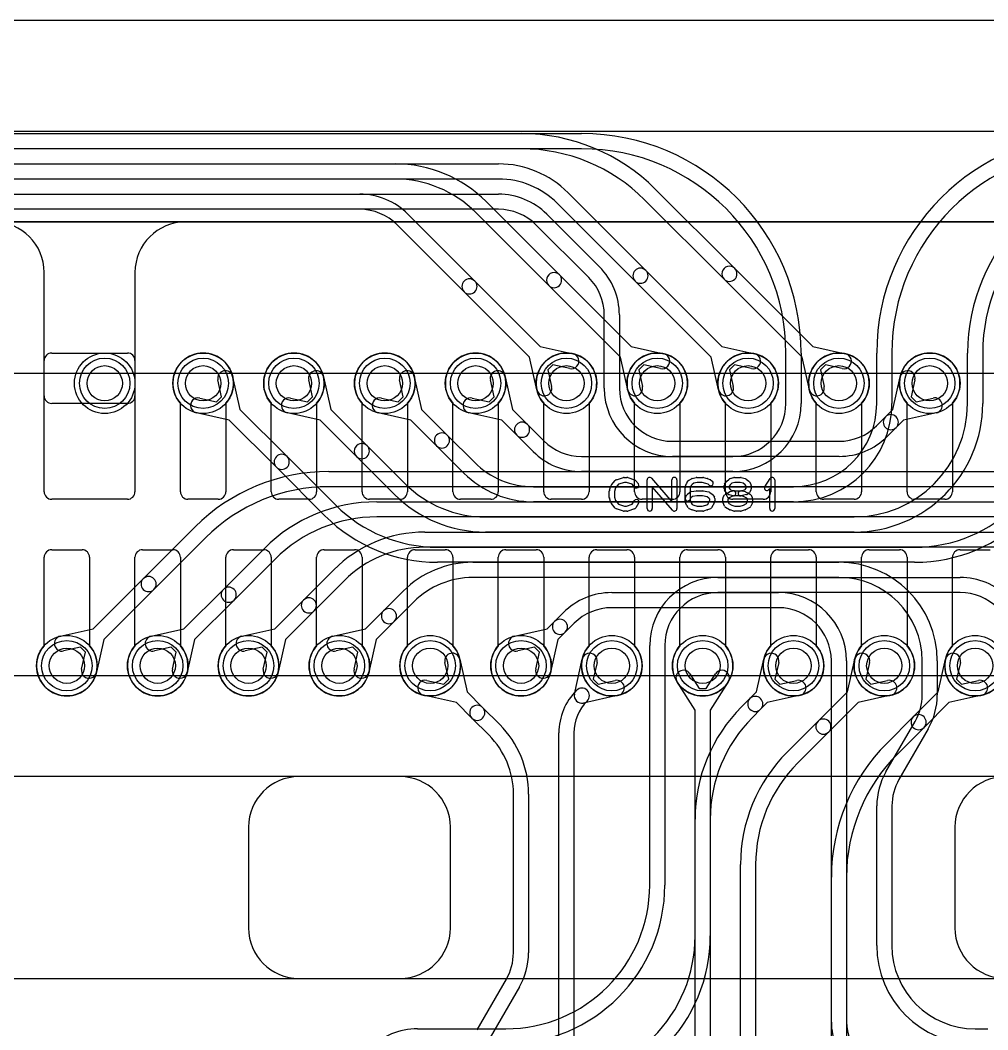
# Model space of a CAD drawing. Extents: x 0 to 29, y 0 to 17.
# Drawn here: x 7.74 to 17.33, y 6.99 to 17 of the extents above; entities that cross this region are included whole.
import ezdxf

# ---------------------------------------------------------------- set-up
doc = ezdxf.new("R2010")
doc.units = 0
for name, color, linetype in [('Hole', 1, 'CONTINUOUS'), ('L1', 3, 'CONTINUOUS'), ('L2', 3, 'CONTINUOUS'), ('L3', 3, 'CONTINUOUS'), ('L4', 3, 'CONTINUOUS'), ('Outline', 7, 'CONTINUOUS'), ('PartsArea-A', 111, 'CONTINUOUS'), ('PartsArea-B', 111, 'CONTINUOUS'), ('PartsSilk-A', 221, 'CONTINUOUS'), ('Resist-A', 2, 'CONTINUOUS'), ('Resist-B', 2, 'CONTINUOUS')]:
    doc.layers.add(name, color=color, linetype=linetype)

msp = doc.modelspace()

# ---------------------------------------------------------------- linework, layer by layer
at = {"layer": 'Hole'}
for centre in [(8.575, 13.4), (9.55, 13.4), (10.45, 13.4), (11.35, 13.4), (12.25, 13.4), (13.15, 13.4), (14.05, 13.4), (14.95, 13.4), (15.85, 13.4), (16.75, 13.4), (8.2, 10.6), (9.1, 10.6), (10, 10.6), (10.9, 10.6), (11.8, 10.6), (12.7, 10.6), (13.6, 10.6), (14.5, 10.6), (15.4, 10.6), (16.3, 10.6), (17.2, 10.6)]:
    msp.add_circle(centre, 0.175, dxfattribs=at)
at = {"layer": 'L1'}
for p, q in [((1.6, 15.9), (27.4, 15.9)), ((26.5, 15), (9.375, 15)), ((7.975, 13.27497), (7.975, 14.5)), ((8.875, 14.5), (8.875, 13.27497)), ((7.975, 12.325), (7.975, 13.625)), ((8.05, 13.7), (8.8, 13.7)), ((8.875, 13.625), (8.875, 12.325)), ((8.80003, 13.2), (8.04997, 13.2)), ((9.325, 12.325), (9.325, 13.20157)), ((9.775, 13.20157), (9.775, 12.325)), ((10.225, 12.325), (10.225, 13.20157)), ((10.675, 13.20157), (10.675, 12.325)), ((11.125, 12.325), (11.125, 13.20157)), ((11.575, 13.20157), (11.575, 12.325)), ((12.025, 12.325), (12.025, 13.20157)), ((12.475, 13.20157), (12.475, 12.325)), ((12.925, 12.325), (12.925, 13.20157)), ((13.375, 13.20157), (13.375, 12.325)), ((13.825, 12.325), (13.825, 13.20157)), ((14.275, 13.20157), (14.275, 12.325)), ((14.725, 12.325), (14.725, 13.20157)), ((15.175, 13.20157), (15.175, 12.325)), ((15.625, 12.325), (15.625, 13.20157)), ((16.075, 13.20157), (16.075, 12.325)), ((16.525, 12.325), (16.525, 13.20157)), ((16.975, 13.20157), (16.975, 12.325)), ((8.8, 12.25), (8.05, 12.25)), ((9.7, 12.25), (9.4, 12.25)), ((10.6, 12.25), (10.3, 12.25)), ((11.5, 12.25), (11.2, 12.25)), ((12.4, 12.25), (12.1, 12.25)), ((13.3, 12.25), (13, 12.25)), ((14.2, 12.25), (13.9, 12.25)), ((15.1, 12.25), (14.8, 12.25)), ((16, 12.25), (15.7, 12.25)), ((16.9, 12.25), (16.6, 12.25)), ((8.05, 11.75), (8.35, 11.75)), ((8.95, 11.75), (9.25, 11.75)), ((9.85, 11.75), (10.15, 11.75)), ((10.75, 11.75), (11.05, 11.75)), ((11.65, 11.75), (11.95, 11.75)), ((12.55, 11.75), (12.85, 11.75)), ((13.45, 11.75), (13.75, 11.75)), ((14.35, 11.75), (14.65, 11.75)), ((15.25, 11.75), (15.55, 11.75)), ((16.15, 11.75), (16.45, 11.75)), ((17.05, 11.75), (17.35, 11.75)), ((7.975, 10.79843), (7.975, 11.675)), ((8.425, 11.675), (8.425, 10.79843)), ((8.875, 10.79843), (8.875, 11.675)), ((9.325, 11.675), (9.325, 10.79843)), ((9.775, 10.79843), (9.775, 11.675)), ((10.225, 11.675), (10.225, 10.79843)), ((10.675, 10.79843), (10.675, 11.675)), ((11.125, 11.675), (11.125, 10.79843)), ((11.575, 10.79843), (11.575, 11.675)), ((12.025, 11.675), (12.025, 10.79843)), ((12.475, 10.79843), (12.475, 11.675)), ((12.925, 11.675), (12.925, 10.79843)), ((13.375, 10.79843), (13.375, 11.675)), ((13.825, 11.675), (13.825, 10.79843)), ((14.275, 10.79843), (14.275, 11.675)), ((14.725, 11.675), (14.725, 10.79843)), ((15.175, 10.79843), (15.175, 11.675)), ((15.625, 11.675), (15.625, 10.79843)), ((16.075, 10.79843), (16.075, 11.675)), ((16.525, 11.675), (16.525, 10.79843)), ((16.975, 10.79843), (16.975, 11.675))]:
    msp.add_line(p, q, dxfattribs=at)
for centre in [(8.575, 13.4), (9.55, 13.4), (10.45, 13.4), (11.35, 13.4), (12.25, 13.4), (13.15, 13.4), (14.05, 13.4), (14.95, 13.4), (15.85, 13.4), (16.75, 13.4), (8.2, 10.6), (9.1, 10.6), (10, 10.6), (10.9, 10.6), (11.8, 10.6), (12.7, 10.6), (13.6, 10.6), (14.5, 10.6), (15.4, 10.6), (16.3, 10.6), (17.2, 10.6)]:
    msp.add_circle(centre, 0.3, dxfattribs=at)
for centre, radius, start, end in [((7.475, 14.5), 0.5, 0, 90), ((9.375, 14.5), 0.5, 90, 180), ((8.05, 13.625), 0.075, 90, 180), ((8.8, 13.625), 0.075, 0, 90), ((9.55, 13.4), 0.3, -41.409429, -138.590571), ((10.45, 13.4), 0.3, -41.409429, -138.590571), ((11.35, 13.4), 0.3, -41.409429, -138.590571), ((12.25, 13.4), 0.3, -41.409429, -138.590571), ((13.15, 13.4), 0.3, -41.409429, -138.590571), ((14.05, 13.4), 0.3, -41.409429, -138.590571), ((14.95, 13.4), 0.3, -41.409429, -138.590571), ((15.85, 13.4), 0.3, -41.409429, -138.590571), ((16.75, 13.4), 0.3, -41.409429, -138.590571), ((8.04997, 13.27497), 0.07497, 180, -90), ((8.80003, 13.27497), 0.07497, -90, 0), ((8.05, 12.325), 0.075, 180, -90), ((8.8, 12.325), 0.075, -90, 0), ((9.4, 12.325), 0.075, 180, -90), ((9.7, 12.325), 0.075, -90, 0), ((10.3, 12.325), 0.075, 180, -90), ((10.6, 12.325), 0.075, -90, 0), ((11.2, 12.325), 0.075, 180, -90), ((11.5, 12.325), 0.075, -90, 0), ((12.1, 12.325), 0.075, 180, -90), ((12.4, 12.325), 0.075, -90, 0), ((13, 12.325), 0.075, 180, -90), ((13.3, 12.325), 0.075, -90, 0), ((13.9, 12.325), 0.075, 180, -90), ((14.2, 12.325), 0.075, -90, 0), ((14.8, 12.325), 0.075, 180, -90), ((15.1, 12.325), 0.075, -90, 0), ((15.7, 12.325), 0.075, 180, -90), ((16, 12.325), 0.075, -90, 0), ((16.6, 12.325), 0.075, 180, -90), ((16.9, 12.325), 0.075, -90, 0), ((8.05, 11.675), 0.075, 90, 180), ((8.35, 11.675), 0.075, 0, 90), ((8.95, 11.675), 0.075, 90, 180), ((9.25, 11.675), 0.075, 0, 90), ((9.85, 11.675), 0.075, 90, 180), ((10.15, 11.675), 0.075, 0, 90), ((10.75, 11.675), 0.075, 90, 180), ((11.05, 11.675), 0.075, 0, 90), ((11.65, 11.675), 0.075, 90, 180), ((11.95, 11.675), 0.075, 0, 90), ((12.55, 11.675), 0.075, 90, 180), ((12.85, 11.675), 0.075, 0, 90), ((13.45, 11.675), 0.075, 90, 180), ((13.75, 11.675), 0.075, 0, 90), ((14.35, 11.675), 0.075, 90, 180), ((14.65, 11.675), 0.075, 0, 90), ((15.25, 11.675), 0.075, 90, 180), ((15.55, 11.675), 0.075, 0, 90), ((16.15, 11.675), 0.075, 90, 180), ((16.45, 11.675), 0.075, 0, 90), ((17.05, 11.675), 0.075, 90, 180), ((8.2, 10.6), 0.3, 138.590571, 41.409429), ((9.1, 10.6), 0.3, 138.590571, 41.409429), ((10, 10.6), 0.3, 138.590571, 41.409429), ((10.9, 10.6), 0.3, 138.590571, 41.409429), ((11.8, 10.6), 0.3, 138.590571, 41.409429), ((12.7, 10.6), 0.3, 138.590571, 41.409429), ((13.6, 10.6), 0.3, 138.590571, 41.409429), ((14.5, 10.6), 0.3, 138.590571, 41.409429), ((15.4, 10.6), 0.3, 138.590571, 41.409429), ((16.3, 10.6), 0.3, 138.590571, 41.409429), ((17.2, 10.6), 0.3, 138.590571, 41.409429)]:
    msp.add_arc(centre, radius, start, end, dxfattribs=at)
at = {"layer": 'L2'}
for p, q in [((2.4, 15.875), (13.3, 15.875)), ((13.3, 15.725), (2.4, 15.725)), ((2.4, 15.575), (11.45294, 15.575)), ((11.45294, 15.425), (2.4, 15.425)), ((2.4, 15.275), (11.10147, 15.275)), ((11.10147, 15.125), (2.4, 15.125)), ((12.35451, 15.20156), (13.08027, 14.47578)), ((11.57878, 15.0773), (12.24241, 14.41365)), ((12.97421, 14.36972), (12.24844, 15.09549)), ((12.13635, 14.30759), (11.47271, 14.97123)), ((13.08027, 14.47578), (13.79064, 13.76542)), ((12.24241, 14.41365), (12.89064, 13.76542)), ((13.68458, 13.65935), (12.97421, 14.36972)), ((12.78458, 13.65936), (12.13635, 14.30759)), ((12.89064, 13.76542), (13.21547, 13.69277)), ((13.79064, 13.76542), (14.11547, 13.69277)), ((12.85723, 13.33453), (12.78458, 13.65936)), ((13.75723, 13.33453), (13.68458, 13.65935)), ((15.325, 13.20008), (15.325, 13.7)), ((15.475, 13.7), (15.475, 13.20008)), ((16.225, 13.20004), (16.225, 13.7)), ((16.375, 13.7), (16.375, 13.20004)), ((17.125, 13.2), (17.125, 13.7)), ((17.275, 13.7), (17.275, 13.2)), ((13.01588, 13.58371), (12.96629, 13.53412)), ((12.96629, 13.53412), (13.00361, 13.36727)), ((13.18273, 13.54639), (13.01588, 13.58371)), ((13.91588, 13.58371), (13.86629, 13.53412)), ((13.86629, 13.53412), (13.90361, 13.36727)), ((14.08273, 13.54639), (13.91588, 13.58371)), ((9.73371, 13.26588), (9.69639, 13.43273)), ((9.84277, 13.46547), (9.91542, 13.14064)), ((10.63371, 13.26588), (10.59639, 13.43273)), ((10.74277, 13.46547), (10.81542, 13.14064)), ((11.53371, 13.26588), (11.49639, 13.43273)), ((11.64277, 13.46547), (11.71542, 13.14064)), ((12.43371, 13.26588), (12.39639, 13.43273)), ((12.54277, 13.46547), (12.61542, 13.14064)), ((9.51727, 13.25361), (9.68412, 13.21629)), ((9.68412, 13.21629), (9.73371, 13.26588)), ((10.41727, 13.25361), (10.58412, 13.21629)), ((10.58412, 13.21629), (10.63371, 13.26588)), ((11.31727, 13.25361), (11.48412, 13.21629)), ((11.48412, 13.21629), (11.53371, 13.26588)), ((12.21727, 13.25361), (12.38412, 13.21629)), ((12.38412, 13.21629), (12.43371, 13.26588)), ((9.91542, 13.14064), (10.38187, 12.67419)), ((10.81542, 13.14064), (11.17578, 12.78027)), ((11.71542, 13.14064), (11.9697, 12.88636)), ((12.61542, 13.14064), (12.76361, 12.99245)), ((9.80936, 13.03458), (9.48453, 13.10723)), ((10.27581, 12.56813), (9.80936, 13.03458)), ((10.70935, 13.03458), (10.38453, 13.10723)), ((11.06972, 12.67421), (10.70935, 13.03458)), ((11.60936, 13.03458), (11.28453, 13.10723)), ((11.86364, 12.7803), (11.60936, 13.03458)), ((12.50936, 13.03458), (12.18453, 13.10723)), ((12.65755, 12.88639), (12.50936, 13.03458)), ((12.76361, 12.99245), (12.92721, 12.82885)), ((11.9697, 12.88636), (12.2394, 12.61668)), ((12.82114, 12.72278), (12.65755, 12.88639)), ((11.17578, 12.78027), (11.55156, 12.4045)), ((12.13333, 12.51061), (11.86364, 12.7803)), ((10.38187, 12.67419), (10.86373, 12.19233)), ((11.44549, 12.29843), (11.06972, 12.67421)), ((13.29845, 12.67508), (14.8, 12.67508)), ((10.75767, 12.08627), (10.27581, 12.56813)), ((14.8, 12.52508), (13.29845, 12.52508)), ((12.82275, 12.37504), (15.4, 12.37504)), ((15.4, 12.22504), (12.82275, 12.22504)), ((12.34705, 12.075), (16, 12.075)), ((16, 11.925), (12.34705, 11.925)), ((11.87136, 11.77496), (16.6, 11.77496)), ((16.6, 11.62496), (11.87136, 11.62496)), ((14.65, 11.47492), (17.05155, 11.47492)), ((17.05155, 11.32492), (14.65, 11.32492)), ((13.975, 8.425), (13.975, 10.79992)), ((14.125, 10.79992), (14.125, 8.425)), ((15.03458, 10.34064), (15.10723, 10.66547)), ((15.25361, 10.63273), (15.21629, 10.46588)), ((15.93458, 10.34064), (16.00723, 10.66547)), ((16.15361, 10.63273), (16.11629, 10.46588)), ((16.83458, 10.34064), (16.90723, 10.66547)), ((17.05361, 10.63273), (17.01629, 10.46588)), ((15.21629, 10.46588), (15.26588, 10.41629)), ((15.26588, 10.41629), (15.43273, 10.45361)), ((16.11629, 10.46588), (16.16588, 10.41629)), ((16.16588, 10.41629), (16.33273, 10.45361)), ((17.01629, 10.46588), (17.06588, 10.41629)), ((17.06588, 10.41629), (17.23273, 10.45361)), ((14.96815, 10.27421), (15.03458, 10.34064)), ((15.64315, 10.04921), (15.93458, 10.34064)), ((16.58708, 10.09314), (16.83458, 10.34064)), ((14.88631, 10.19237), (14.96815, 10.27421)), ((15.14064, 10.23458), (15.07421, 10.16815)), ((15.46547, 10.30723), (15.14064, 10.23458)), ((16.04064, 10.23458), (15.74921, 9.94315)), ((16.36547, 10.30723), (16.04064, 10.23458)), ((16.94064, 10.23458), (16.69314, 9.98708)), ((17.26547, 10.30723), (16.94064, 10.23458)), ((15.07421, 10.16815), (14.99237, 10.08631)), ((15.33631, 9.74237), (15.64315, 10.04921)), ((16.32417, 9.83025), (16.58708, 10.09314)), ((15.74921, 9.94315), (15.44237, 9.63631)), ((16.69314, 9.98708), (16.43024, 9.72418)), ((14.425, 7.92132), (14.425, 9.07868)), ((14.575, 9.07868), (14.575, 7.92132)), ((14.875, 6.3501), (14.875, 8.62868)), ((15.025, 8.62868), (15.025, 6.3501)), ((15.775, 6.35006), (15.775, 8.50442)), ((15.925, 8.50442), (15.925, 6.35006)), ((11.67353, 7), (12.55, 7))]:
    msp.add_line(p, q, dxfattribs=at)
for centre in [(9.55, 13.4), (10.45, 13.4), (11.35, 13.4), (12.25, 13.4), (13.15, 13.4), (14.05, 13.4), (15.4, 10.6), (16.3, 10.6), (17.2, 10.6)]:
    msp.add_circle(centre, 0.3, dxfattribs=at)
for centre, radius, start, end in [((13.3, 13.7), 2.175, 0, 90), ((18.4, 13.7), 2.175, 90, 180), ((13.3, 13.7), 2.025, 0, 90), ((18.4, 13.7), 2.025, 90, 180), ((11.45294, 14.3), 1.275, 44.999682, 90), ((19, 13.7), 1.875, 90, 180), ((11.45294, 14.3), 1.125, 44.99964, 90), ((19, 13.7), 1.725, 90, 180), ((11.10148, 14.6), 0.675, 45, 90.000849), ((11.10148, 14.6), 0.525, 45, 90.001091), ((12.18938, 14.36062), 0.075, 45, -135), ((13.02724, 14.42275), 0.075, 45, -134.99972), ((13.02724, 14.42275), 0.075, -135, 45), ((12.18938, 14.36062), 0.075, -135, 45), ((13.1991, 13.61958), 0.075, -102.607528, 77.393385), ((14.0991, 13.61958), 0.075, -102.607528, 77.393385), ((9.76958, 13.4491), 0.075, 12.607528, -167.393385), ((10.66958, 13.4491), 0.075, 12.607528, -167.393385), ((11.56958, 13.4491), 0.075, 12.607528, -167.393385), ((12.46958, 13.4491), 0.075, 12.607528, -167.393385), ((12.93042, 13.3509), 0.075, -167.392472, 12.606615), ((13.83042, 13.3509), 0.075, -167.392472, 12.606615), ((9.5009, 13.18042), 0.075, 77.392472, -102.606615), ((10.4009, 13.18042), 0.075, 77.392472, -102.606615), ((11.3009, 13.18042), 0.075, 77.392472, -102.606615), ((12.2009, 13.18042), 0.075, 77.392472, -102.606615), ((14.8, 13.20008), 0.525, -90, 0), ((14.8, 13.20008), 0.675, -90, 0), ((15.4, 13.20004), 0.825, -90, 0), ((15.4, 13.20004), 0.975, -90, 0), ((16, 13.2), 1.275, -90, 0), ((16, 13.2), 1.125, -90, 0), ((16.6, 13.19996), 1.425, -90, 0), ((16.6, 13.19996), 1.575, -90, 0), ((12.71058, 12.93942), 0.075, 45, -135), ((12.71058, 12.93942), 0.075, -135, 45), ((11.91667, 12.83333), 0.075, 45, -135), ((11.91667, 12.83333), 0.075, -135, 45), ((13.29844, 13.20008), 0.525, -135, -89.998909), ((11.12275, 12.72724), 0.075, 45, -134.999238), ((11.12275, 12.72724), 0.075, -135, 44.999574), ((13.29844, 13.20008), 0.675, -135, -89.999151), ((10.32884, 12.62116), 0.075, 45, -135), ((10.32884, 12.62116), 0.075, -135, 45), ((12.82276, 13.20004), 0.825, -135, -90.000694), ((12.82276, 13.20004), 0.975, -135, -90.000588), ((12.34705, 13.2), 1.125, -134.99964, -90), ((12.34705, 13.2), 1.275, -134.999682, -90), ((11.87136, 13.19996), 1.425, -135, -90), ((11.87136, 13.19996), 1.575, -135, -90), ((14.65, 10.79992), 0.675, 90, 180), ((17.05155, 10.79992), 0.675, 44.9994, 90), ((14.65, 10.79992), 0.525, 90, 180), ((17.05155, 10.79992), 0.525, 44.999228, 90), ((15.18042, 10.6491), 0.075, -12.607528, 167.393385), ((16.08042, 10.6491), 0.075, -12.607528, 167.393385), ((16.98042, 10.6491), 0.075, -12.607528, 167.393385), ((15.4491, 10.38042), 0.075, -77.392472, 102.606615), ((16.3491, 10.38042), 0.075, -77.392472, 102.606615), ((17.2491, 10.38042), 0.075, -77.392472, 102.606615), ((15.02118, 10.22118), 0.075, 135, -45), ((15.02118, 10.22118), 0.075, -45, 135), ((16, 9.07868), 1.575, 135, 180), ((16.64011, 10.04011), 0.075, -45, 135), ((16, 9.07868), 1.425, 135, 180), ((15.69618, 9.99618), 0.075, 135, -45), ((15.69618, 9.99618), 0.075, -45, 135), ((16.64011, 10.04011), 0.075, 135, -45), ((17.65, 8.50442), 1.875, 135, 180), ((16.45, 8.62868), 1.575, 135, 180), ((17.65, 8.50442), 1.725, 135, 180), ((16.45, 8.62868), 1.425, 135, 180), ((12.55, 8.425), 1.425, -90, 0), ((12.55, 8.425), 1.575, -90, 0), ((13, 7.92132), 1.425, -45, 0), ((13, 7.92132), 1.575, -45, 0), ((11.67352, 6.325), 0.675, 89.999151, 135)]:
    msp.add_arc(centre, radius, start, end, dxfattribs=at)
at = {"layer": 'L3'}
for p, q in [((2.4, 15.875), (12.70441, 15.875)), ((12.70441, 15.725), (2.4, 15.725)), ((2.4, 15.575), (12.47721, 15.575)), ((12.47721, 15.425), (2.4, 15.425)), ((14.03024, 15.32582), (14.81814, 14.53791)), ((2.4, 15.275), (12.47719, 15.275)), ((13.16663, 15.28943), (13.93634, 14.51972)), ((14.71208, 14.43185), (13.92417, 15.21975)), ((12.47719, 15.125), (2.4, 15.125)), ((13.83028, 14.41366), (13.06057, 15.18337)), ((12.95449, 15.07729), (13.4773, 14.5545)), ((13.37123, 14.44843), (12.84843, 14.97123)), ((13.93634, 14.51972), (14.69064, 13.76542)), ((14.81814, 14.53791), (15.59064, 13.76542)), ((15.48458, 13.65935), (14.71208, 14.43185)), ((14.58458, 13.65936), (13.83028, 14.41366)), ((13.525, 13.3501), (13.525, 14.07719)), ((13.675, 14.07719), (13.675, 13.3501)), ((14.69064, 13.76542), (15.01547, 13.69277)), ((15.59064, 13.76542), (15.91547, 13.69277)), ((14.65723, 13.33453), (14.58458, 13.65936)), ((15.55723, 13.33453), (15.48458, 13.65935)), ((14.81588, 13.58371), (14.76629, 13.53412)), ((14.76629, 13.53412), (14.80361, 13.36727)), ((14.98273, 13.54639), (14.81588, 13.58371)), ((15.71588, 13.58371), (15.66629, 13.53412)), ((15.66629, 13.53412), (15.70361, 13.36727)), ((15.88273, 13.54639), (15.71588, 13.58371)), ((16.38458, 13.14064), (16.45723, 13.46547)), ((16.60361, 13.43273), (16.56629, 13.26588)), ((16.56629, 13.26588), (16.61588, 13.21629)), ((16.61588, 13.21629), (16.78273, 13.25361)), ((16.3114, 13.06746), (16.38458, 13.14064)), ((16.22281, 12.97887), (16.3114, 13.06746)), ((16.49064, 13.03458), (16.41746, 12.9614)), ((16.81547, 13.10723), (16.49064, 13.03458)), ((16.41746, 12.9614), (16.32887, 12.87281)), ((14.2, 12.8251), (15.85157, 12.8251)), ((15.85157, 12.6751), (14.2, 12.6751)), ((10.79564, 12.52506), (19.5, 12.52506)), ((19.5, 12.37506), (10.79564, 12.37506)), ((11.27134, 12.22502), (18.85, 12.22502)), ((18.85, 12.07502), (11.27134, 12.07502)), ((8.95688, 11.46294), (9.46981, 11.97589)), ((11.74704, 11.92498), (18.25, 11.92498)), ((9.57588, 11.86982), (9.06294, 11.35688)), ((9.7508, 11.35686), (10.15765, 11.76371)), ((18.25, 11.77498), (11.74704, 11.77498)), ((10.26371, 11.65765), (9.85686, 11.2508)), ((12.22273, 11.62494), (15.85, 11.62494)), ((10.54471, 11.25077), (10.84548, 11.55154)), ((8.45936, 10.96542), (8.95688, 11.46294)), ((10.95154, 11.44548), (10.65077, 11.14471)), ((15.85, 11.47494), (12.22273, 11.47494)), ((9.06294, 11.35688), (8.56542, 10.85936)), ((9.35936, 10.96542), (9.7508, 11.35686)), ((11.33863, 11.14469), (11.53331, 11.33937)), ((13.59843, 11.3249), (15.25, 11.3249)), ((9.85686, 11.2508), (9.46542, 10.85936)), ((10.25936, 10.96542), (10.54471, 11.25077)), ((11.63938, 11.2333), (11.44469, 11.03863)), ((10.65077, 11.14471), (10.36542, 10.85936)), ((11.15936, 10.96542), (11.33863, 11.14469)), ((13.03254, 11.0386), (13.12112, 11.1272)), ((15.25, 11.1749), (13.59843, 11.1749)), ((11.44469, 11.03863), (11.26542, 10.85936)), ((12.95936, 10.96542), (13.03254, 11.0386)), ((13.22719, 11.02113), (13.1386, 10.93254)), ((8.13453, 10.89277), (8.45936, 10.96542)), ((9.03453, 10.89277), (9.35936, 10.96542)), ((9.93453, 10.89277), (10.25936, 10.96542)), ((10.83453, 10.89277), (11.15936, 10.96542)), ((12.63453, 10.89277), (12.95936, 10.96542)), ((13.1386, 10.93254), (13.06542, 10.85936)), ((8.56542, 10.85936), (8.49277, 10.53453)), ((9.46542, 10.85936), (9.39277, 10.53453)), ((10.36542, 10.85936), (10.29277, 10.53453)), ((11.26542, 10.85936), (11.19277, 10.53453)), ((13.06542, 10.85936), (12.99277, 10.53453)), ((8.33412, 10.78371), (8.16727, 10.74639)), ((8.38371, 10.73412), (8.33412, 10.78371)), ((8.34639, 10.56727), (8.38371, 10.73412)), ((9.23412, 10.78371), (9.06727, 10.74639)), ((9.28371, 10.73412), (9.23412, 10.78371)), ((9.24639, 10.56727), (9.28371, 10.73412)), ((10.13412, 10.78371), (9.96727, 10.74639)), ((10.18371, 10.73412), (10.13412, 10.78371)), ((10.14639, 10.56727), (10.18371, 10.73412)), ((11.03412, 10.78371), (10.86727, 10.74639)), ((11.08371, 10.73412), (11.03412, 10.78371)), ((11.04639, 10.56727), (11.08371, 10.73412)), ((12.83412, 10.78371), (12.66727, 10.74639)), ((12.88371, 10.73412), (12.83412, 10.78371)), ((12.84639, 10.56727), (12.88371, 10.73412)), ((11.98371, 10.46588), (11.94639, 10.63273)), ((12.09277, 10.66547), (12.16542, 10.34064)), ((13.22983, 10.31939), (13.30723, 10.66547)), ((13.45361, 10.63273), (13.41629, 10.46588)), ((15.775, 7.0664), (15.775, 10.6499)), ((15.925, 10.6499), (15.925, 7.0664)), ((16.675, 10.31077), (16.675, 10.64994)), ((16.825, 10.64994), (16.825, 10.31077)), ((14.37335, 10.51964), (14.46495, 10.37526)), ((14.53505, 10.37526), (14.62665, 10.51964)), ((11.76727, 10.45361), (11.93412, 10.41629)), ((11.93412, 10.41629), (11.98371, 10.46588)), ((13.41629, 10.46588), (13.46588, 10.41629)), ((13.46588, 10.41629), (13.63273, 10.45361)), ((14.425, 10.15822), (14.24669, 10.43928)), ((14.75331, 10.43928), (14.575, 10.15822)), ((12.16542, 10.34064), (12.31972, 10.18634)), ((14.46495, 10.37526), (14.53505, 10.37526)), ((12.05936, 10.23458), (11.73453, 10.30723)), ((12.21366, 10.08028), (12.05936, 10.23458)), ((13.66547, 10.30723), (13.31939, 10.22983)), ((12.31972, 10.18634), (12.48943, 10.01663)), ((14.425, 6.84178), (14.425, 10.15822)), ((14.575, 10.15822), (14.575, 6.84178)), ((12.38336, 9.91056), (12.21366, 10.08028)), ((16.31543, 9.5473), (16.60466, 10.04827)), ((13.075, 6.4), (13.075, 9.9336)), ((13.225, 9.9336), (13.225, 6.4)), ((16.73457, 9.97327), (16.44534, 9.4723)), ((12.625, 7.75359), (12.625, 9.32721)), ((12.775, 9.32721), (12.775, 7.75359)), ((16.225, 7.825), (16.225, 9.2098)), ((16.375, 9.2098), (16.375, 7.825)), ((12.26543, 6.99013), (12.55466, 7.49109)), ((12.68457, 7.41609), (12.39534, 6.91513)), ((17.2, 7), (17.32647, 7))]:
    msp.add_line(p, q, dxfattribs=at)
for centre in [(14.95, 13.4), (15.85, 13.4), (16.75, 13.4), (8.2, 10.6), (9.1, 10.6), (10, 10.6), (10.9, 10.6), (11.8, 10.6), (12.7, 10.6), (13.6, 10.6), (14.5, 10.6)]:
    msp.add_circle(centre, 0.3, dxfattribs=at)
for centre, radius, start, end in [((12.70441, 14), 1.875, 44.999784, 90), ((12.70441, 14), 1.725, 44.999775, 90), ((12.47721, 14.6), 0.975, 45.000416, 90), ((12.47721, 14.6), 0.825, 45.000491, 90), ((12.47719, 14.6), 0.675, 44.9994, 90), ((12.47719, 14.6), 0.525, 44.999228, 90), ((13, 14.0772), 0.675, -0.000849, 45), ((13.88331, 14.46669), 0.075, 45, -135), ((13.88331, 14.46669), 0.075, -135, 45), ((14.76511, 14.48488), 0.075, 45, -134.999736), ((14.76511, 14.48488), 0.075, -135, 44.999636), ((13, 14.0772), 0.525, -0.001091, 45), ((14.9991, 13.61958), 0.075, -102.607528, 77.393385), ((15.8991, 13.61958), 0.075, -102.607528, 77.393385), ((16.53042, 13.4491), 0.075, -12.607528, 167.393385), ((14.2, 13.3501), 0.675, 180, -90), ((14.2, 13.3501), 0.525, 180, -90), ((14.73042, 13.3509), 0.075, -167.392472, 12.606615), ((15.63042, 13.3509), 0.075, -167.392472, 12.606615), ((16.7991, 13.18042), 0.075, -77.392472, 102.606615), ((16.36443, 13.01443), 0.075, 135, -45), ((16.36443, 13.01443), 0.075, -45, 135), ((15.85157, 13.3501), 0.525, -90, -44.999228), ((15.85157, 13.3501), 0.675, -90, -44.9994), ((10.79564, 10.65006), 1.875, 90, 135), ((10.79564, 10.65006), 1.725, 90, 135), ((11.27134, 10.65002), 1.575, 90, 135), ((11.27134, 10.65002), 1.425, 90, 135), ((11.74704, 10.64998), 1.275, 90, 135), ((11.74704, 10.64998), 1.125, 90, 135), ((12.22274, 10.64994), 0.975, 90.000588, 135), ((15.85, 10.64994), 0.975, 0, 90), ((9.00991, 11.40991), 0.075, 135, -45), ((9.00991, 11.40991), 0.075, -45, 135), ((12.22274, 10.64994), 0.825, 90.000694, 135), ((15.85, 10.64994), 0.825, 0, 90), ((9.80383, 11.30383), 0.075, 135, -45), ((9.80383, 11.30383), 0.075, -45, 135), ((13.59842, 10.6499), 0.675, 89.999151, 135), ((15.25, 10.6499), 0.675, 0, 90), ((10.59774, 11.19774), 0.075, 135, -45), ((10.59774, 11.19774), 0.075, -45, 135), ((11.39166, 11.09166), 0.075, 135, -45), ((11.39166, 11.09166), 0.075, -45, 135), ((13.59842, 10.6499), 0.525, 89.998909, 135), ((15.25, 10.6499), 0.525, 0, 90), ((13.08557, 10.98557), 0.075, 135, -45), ((13.08557, 10.98557), 0.075, -45, 135), ((8.1509, 10.81958), 0.075, 102.607528, -77.393385), ((9.0509, 10.81958), 0.075, 102.607528, -77.393385), ((9.9509, 10.81958), 0.075, 102.607528, -77.393385), ((10.8509, 10.81958), 0.075, 102.607528, -77.393385), ((12.6509, 10.81958), 0.075, 102.607528, -77.393385), ((12.01958, 10.6491), 0.075, 12.607528, -167.393385), ((13.38042, 10.6491), 0.075, -12.607528, 167.393385), ((8.41958, 10.5509), 0.075, 167.392472, -12.606615), ((9.31958, 10.5509), 0.075, 167.392472, -12.606615), ((10.21958, 10.5509), 0.075, 167.392472, -12.606615), ((11.11958, 10.5509), 0.075, 167.392472, -12.606615), ((12.91958, 10.5509), 0.075, 167.392472, -12.606615), ((14.31002, 10.47946), 0.075, 32.393266, -147.607741), ((14.68998, 10.47946), 0.075, -32.393266, 147.607741), ((11.7509, 10.38042), 0.075, 77.392472, -102.606615), ((13.6491, 10.38042), 0.075, -77.392472, 102.606615), ((13.67243, 9.93361), 0.59743, 135, -179.999041), ((13.30302, 10.30302), 0.075, 167.392472, -77.392472), ((13.30301, 10.30303), 0.075, -45, 135), ((16.15, 10.31077), 0.525, -30.000182, 0), ((16.15, 10.31077), 0.675, -29.999879, 0), ((13.67243, 9.93361), 0.44743, 135, -179.998719), ((12.26669, 10.13331), 0.075, 45, -135), ((12.26669, 10.13331), 0.075, -135, 45), ((11.8, 9.3272), 0.975, 0.000588, 45), ((11.8, 9.3272), 0.825, 0.000694, 45), ((16.9, 9.2098), 0.675, 150.000121, 180), ((16.9, 9.2098), 0.525, 150.000227, 180), ((17.2, 7.825), 0.975, 180, -90), ((17.2, 7.825), 0.825, 180, -90), ((12.1, 7.75359), 0.525, -30.000182, 0), ((12.1, 7.75359), 0.675, -29.999879, 0), ((16.37243, 7.0664), 0.59743, 180, -134.999322), ((16.37243, 7.0664), 0.44743, 180, -134.999095)]:
    msp.add_arc(centre, radius, start, end, dxfattribs=at)
at = {"layer": 'L4'}
for p, q in [((1.6, 15.9), (27.4, 15.9)), ((19.625, 15), (2.5, 15)), ((7.975, 12.325), (7.975, 13.625)), ((8.05, 13.7), (8.8, 13.7)), ((8.875, 13.625), (8.875, 12.325)), ((9.325, 12.325), (9.325, 13.20157)), ((9.775, 13.20157), (9.775, 12.325)), ((10.225, 12.325), (10.225, 13.20157)), ((10.675, 13.20157), (10.675, 12.325)), ((11.125, 12.325), (11.125, 13.20157)), ((11.575, 13.20157), (11.575, 12.325)), ((12.025, 12.325), (12.025, 13.20157)), ((12.475, 13.20157), (12.475, 12.325)), ((12.925, 12.325), (12.925, 13.20157)), ((13.375, 13.20157), (13.375, 12.325)), ((13.825, 12.325), (13.825, 13.20157)), ((14.275, 13.20157), (14.275, 12.325)), ((14.725, 12.325), (14.725, 13.20157)), ((15.175, 13.20157), (15.175, 12.325)), ((15.625, 12.325), (15.625, 13.20157)), ((16.075, 13.20157), (16.075, 12.325)), ((16.525, 12.325), (16.525, 13.20157)), ((16.975, 13.20157), (16.975, 12.325)), ((8.8, 12.25), (8.05, 12.25)), ((9.7, 12.25), (9.4, 12.25)), ((10.6, 12.25), (10.3, 12.25)), ((11.5, 12.25), (11.2, 12.25)), ((12.4, 12.25), (12.1, 12.25)), ((13.3, 12.25), (13, 12.25)), ((14.2, 12.25), (13.9, 12.25)), ((15.1, 12.25), (14.8, 12.25)), ((16, 12.25), (15.7, 12.25)), ((16.9, 12.25), (16.6, 12.25)), ((8.05, 11.75), (8.35, 11.75)), ((8.95, 11.75), (9.25, 11.75)), ((9.85, 11.75), (10.15, 11.75)), ((10.75, 11.75), (11.05, 11.75)), ((11.65, 11.75), (11.95, 11.75)), ((12.55, 11.75), (12.85, 11.75)), ((13.45, 11.75), (13.75, 11.75)), ((14.35, 11.75), (14.65, 11.75)), ((15.25, 11.75), (15.55, 11.75)), ((16.15, 11.75), (16.45, 11.75)), ((17.05, 11.75), (17.35, 11.75)), ((7.975, 10.79843), (7.975, 11.675)), ((8.425, 11.675), (8.425, 10.79843)), ((8.875, 10.79843), (8.875, 11.675)), ((9.325, 11.675), (9.325, 10.79843)), ((9.775, 10.79843), (9.775, 11.675)), ((10.225, 11.675), (10.225, 10.79843)), ((10.675, 10.79843), (10.675, 11.675)), ((11.125, 11.675), (11.125, 10.79843)), ((11.575, 10.79843), (11.575, 11.675)), ((12.025, 11.675), (12.025, 10.79843)), ((12.475, 10.79843), (12.475, 11.675)), ((12.925, 11.675), (12.925, 10.79843)), ((13.375, 10.79843), (13.375, 11.675)), ((13.825, 11.675), (13.825, 10.79843)), ((14.275, 10.79843), (14.275, 11.675)), ((14.725, 11.675), (14.725, 10.79843)), ((15.175, 10.79843), (15.175, 11.675)), ((15.625, 11.675), (15.625, 10.79843)), ((16.075, 10.79843), (16.075, 11.675)), ((16.525, 11.675), (16.525, 10.79843)), ((16.975, 10.79843), (16.975, 11.675))]:
    msp.add_line(p, q, dxfattribs=at)
for centre in [(8.575, 13.4), (9.55, 13.4), (10.45, 13.4), (11.35, 13.4), (12.25, 13.4), (13.15, 13.4), (14.05, 13.4), (14.95, 13.4), (15.85, 13.4), (16.75, 13.4), (8.2, 10.6), (9.1, 10.6), (10, 10.6), (10.9, 10.6), (11.8, 10.6), (12.7, 10.6), (13.6, 10.6), (14.5, 10.6), (15.4, 10.6), (16.3, 10.6), (17.2, 10.6)]:
    msp.add_circle(centre, 0.3, dxfattribs=at)
for centre, radius, start, end in [((8.05, 13.625), 0.075, 90, 180), ((8.8, 13.625), 0.075, 0, 90), ((9.55, 13.4), 0.3, -41.409429, -138.590571), ((10.45, 13.4), 0.3, -41.409429, -138.590571), ((11.35, 13.4), 0.3, -41.409429, -138.590571), ((12.25, 13.4), 0.3, -41.409429, -138.590571), ((13.15, 13.4), 0.3, -41.409429, -138.590571), ((14.05, 13.4), 0.3, -41.409429, -138.590571), ((14.95, 13.4), 0.3, -41.409429, -138.590571), ((15.85, 13.4), 0.3, -41.409429, -138.590571), ((16.75, 13.4), 0.3, -41.409429, -138.590571), ((8.05, 12.325), 0.075, 180, -90), ((8.8, 12.325), 0.075, -90, 0), ((9.4, 12.325), 0.075, 180, -90), ((9.7, 12.325), 0.075, -90, 0), ((10.3, 12.325), 0.075, 180, -90), ((10.6, 12.325), 0.075, -90, 0), ((11.2, 12.325), 0.075, 180, -90), ((11.5, 12.325), 0.075, -90, 0), ((12.1, 12.325), 0.075, 180, -90), ((12.4, 12.325), 0.075, -90, 0), ((13, 12.325), 0.075, 180, -90), ((13.3, 12.325), 0.075, -90, 0), ((13.9, 12.325), 0.075, 180, -90), ((14.2, 12.325), 0.075, -90, 0), ((14.8, 12.325), 0.075, 180, -90), ((15.1, 12.325), 0.075, -90, 0), ((15.7, 12.325), 0.075, 180, -90), ((16, 12.325), 0.075, -90, 0), ((16.6, 12.325), 0.075, 180, -90), ((16.9, 12.325), 0.075, -90, 0), ((8.05, 11.675), 0.075, 90, 180), ((8.35, 11.675), 0.075, 0, 90), ((8.95, 11.675), 0.075, 90, 180), ((9.25, 11.675), 0.075, 0, 90), ((9.85, 11.675), 0.075, 90, 180), ((10.15, 11.675), 0.075, 0, 90), ((10.75, 11.675), 0.075, 90, 180), ((11.05, 11.675), 0.075, 0, 90), ((11.65, 11.675), 0.075, 90, 180), ((11.95, 11.675), 0.075, 0, 90), ((12.55, 11.675), 0.075, 90, 180), ((12.85, 11.675), 0.075, 0, 90), ((13.45, 11.675), 0.075, 90, 180), ((13.75, 11.675), 0.075, 0, 90), ((14.35, 11.675), 0.075, 90, 180), ((14.65, 11.675), 0.075, 0, 90), ((15.25, 11.675), 0.075, 90, 180), ((15.55, 11.675), 0.075, 0, 90), ((16.15, 11.675), 0.075, 90, 180), ((16.45, 11.675), 0.075, 0, 90), ((17.05, 11.675), 0.075, 90, 180), ((8.2, 10.6), 0.3, 138.590571, 41.409429), ((9.1, 10.6), 0.3, 138.590571, 41.409429), ((10, 10.6), 0.3, 138.590571, 41.409429), ((10.9, 10.6), 0.3, 138.590571, 41.409429), ((11.8, 10.6), 0.3, 138.590571, 41.409429), ((12.7, 10.6), 0.3, 138.590571, 41.409429), ((13.6, 10.6), 0.3, 138.590571, 41.409429), ((14.5, 10.6), 0.3, 138.590571, 41.409429), ((15.4, 10.6), 0.3, 138.590571, 41.409429), ((16.3, 10.6), 0.3, 138.590571, 41.409429), ((17.2, 10.6), 0.3, 138.590571, 41.409429)]:
    msp.add_arc(centre, radius, start, end, dxfattribs=at)
at = {"layer": 'Outline'}
for p, q in [((1, 17), (28, 17)), ((11.5, 9.5), (10.5, 9.5)), ((10, 9), (10, 8)), ((12, 8), (12, 9)), ((17, 9), (17, 8)), ((10.5, 7.5), (11.5, 7.5))]:
    msp.add_line(p, q, dxfattribs=at)
for centre, start, end in [((10.5, 9), 90, 180), ((11.5, 9), 0, 90), ((17.5, 9), 90, 180), ((10.5, 8), 180, -90), ((11.5, 8), -90, 0), ((17.5, 8), 180, -90)]:
    msp.add_arc(centre, 0.5, start, end, dxfattribs=at)
at = {"layer": 'PartsArea-A'}
for p, q in [((4.5, 15), (24.5, 15)), ((23.5, 9.5), (5.5, 9.5)), ((5.5, 7.5), (23.5, 7.5))]:
    msp.add_line(p, q, dxfattribs=at)
at = {"layer": 'PartsArea-B'}
for p, q in [((4.5, 15), (24.5, 15)), ((23.5, 9.5), (5.5, 9.5)), ((5.5, 7.5), (23.5, 7.5))]:
    msp.add_line(p, q, dxfattribs=at)
at = {"layer": 'PartsSilk-A'}
for p, q in [((13.59508, 12.39239), (13.63397, 12.43683)), ((13.64516, 12.44418), (13.7146, 12.4664)), ((13.72612, 12.41759), (13.66702, 12.39868)), ((13.72222, 12.46759), (13.75, 12.46759)), ((13.74594, 12.41759), (13.72612, 12.41759)), ((13.80202, 12.3989), (13.74594, 12.41759)), ((13.7579, 12.46631), (13.82457, 12.44409)), ((13.83588, 12.43637), (13.86365, 12.40304)), ((13.95, 12.15741), (13.95, 12.44259)), ((13.99398, 12.45886), (14.19444, 12.22499)), ((14.19444, 12.22499), (14.19444, 12.44259)), ((14.24444, 12.44259), (14.24444, 12.15741)), ((14.34389, 12.41315), (14.35778, 12.43167)), ((14.36504, 12.43818), (14.39004, 12.45299)), ((14.39591, 12.45552), (14.4348, 12.46663)), ((14.44517, 12.41759), (14.41275, 12.40833)), ((14.44167, 12.46759), (14.5, 12.46759)), ((14.4965, 12.41759), (14.44517, 12.41759)), ((14.53079, 12.40779), (14.4965, 12.41759)), ((14.50687, 12.46663), (14.54576, 12.45552)), ((14.54817, 12.45469), (14.57595, 12.44358)), ((14.58229, 12.43989), (14.59618, 12.42878)), ((14.71769, 12.40029), (14.73158, 12.42251)), ((14.73617, 12.42795), (14.76117, 12.45017)), ((14.77091, 12.45552), (14.8098, 12.46663)), ((14.82017, 12.41759), (14.79013, 12.40901)), ((14.81667, 12.46759), (14.875, 12.46759)), ((14.8715, 12.41759), (14.82017, 12.41759)), ((14.9022, 12.40882), (14.8715, 12.41759)), ((14.88187, 12.46663), (14.92076, 12.45552)), ((14.92951, 12.451), (14.95729, 12.42878)), ((14.96287, 12.42251), (14.97676, 12.40029)), ((15.11513, 12.3747), (15.16791, 12.45618)), ((15.21389, 12.44259), (15.21389, 12.15741)), ((13.575, 12.26852), (13.575, 12.33148)), ((13.57614, 12.33894), (13.59003, 12.38339)), ((13.63618, 12.36344), (13.625, 12.32766)), ((13.625, 12.32766), (13.625, 12.27234)), ((13.66702, 12.39868), (13.63618, 12.36344)), ((13.82523, 12.37104), (13.80202, 12.3989)), ((14.20046, 12.14114), (14, 12.37501)), ((14, 12.37501), (14, 12.15741)), ((14.325, 12.23519), (14.325, 12.36481)), ((14.32692, 12.37442), (14.34081, 12.40776)), ((14.34728, 12.29832), (14.37228, 12.32054)), ((14.38577, 12.38565), (14.375, 12.35981)), ((14.375, 12.35981), (14.375, 12.24019)), ((14.38541, 12.32661), (14.43819, 12.33402)), ((14.3948, 12.39769), (14.38577, 12.38565)), ((14.41275, 12.40833), (14.3948, 12.39769)), ((14.44167, 12.33426), (14.5, 12.33426)), ((14.5049, 12.33377), (14.56046, 12.32266)), ((14.55395, 12.39853), (14.53079, 12.40779)), ((14.56494, 12.38974), (14.55395, 12.39853)), ((14.57044, 12.31824), (14.59544, 12.29972)), ((14.71389, 12.3537), (14.71389, 12.38704)), ((14.73158, 12.31823), (14.71769, 12.34045)), ((14.72649, 12.30134), (14.76538, 12.32356)), ((14.74621, 12.30269), (14.7351, 12.3138)), ((14.77207, 12.39296), (14.76389, 12.37987)), ((14.76389, 12.37987), (14.76389, 12.36087)), ((14.76389, 12.36087), (14.77247, 12.34715)), ((14.77134, 12.32601), (14.79912, 12.33342)), ((14.79013, 12.40901), (14.77207, 12.39296)), ((14.77247, 12.34715), (14.77682, 12.3428)), ((14.77682, 12.3428), (14.80884, 12.33426)), ((14.80884, 12.33426), (14.88611, 12.33426)), ((14.8701, 12.33377), (14.91824, 12.3434)), ((14.89255, 12.33342), (14.92033, 12.32601)), ((14.92273, 12.3924), (14.9022, 12.40882)), ((14.91824, 12.3434), (14.92198, 12.34715)), ((14.92198, 12.34715), (14.93056, 12.36087)), ((14.93056, 12.37987), (14.92273, 12.3924)), ((14.92565, 12.32391), (14.96732, 12.30169)), ((14.93056, 12.36087), (14.93056, 12.37987)), ((14.95935, 12.3138), (14.94824, 12.30269)), ((14.97676, 12.34045), (14.96287, 12.31823)), ((14.98056, 12.38704), (14.98056, 12.3537)), ((15.16389, 12.35801), (15.15709, 12.34752)), ((15.16389, 12.15741), (15.16389, 12.35801)), ((13.59003, 12.21661), (13.57614, 12.26106)), ((13.625, 12.27234), (13.63618, 12.23656)), ((13.63618, 12.23656), (13.66702, 12.20132)), ((13.80023, 12.2005), (13.82324, 12.23732)), ((14.34081, 12.19224), (14.32692, 12.22558)), ((14.3288, 12.27066), (14.34269, 12.29288)), ((14.38318, 12.26333), (14.3712, 12.24416)), ((14.375, 12.24019), (14.38618, 12.21336)), ((14.39985, 12.27814), (14.38318, 12.26333)), ((14.38618, 12.21336), (14.39492, 12.19937)), ((14.44342, 12.28426), (14.39985, 12.27814)), ((14.49752, 12.28426), (14.44342, 12.28426)), ((14.54517, 12.27473), (14.49752, 12.28426)), ((14.56187, 12.26236), (14.54517, 12.27473)), ((14.5498, 12.19981), (14.55827, 12.21336)), ((14.55827, 12.21336), (14.56944, 12.24019)), ((14.56944, 12.25024), (14.56187, 12.26236)), ((14.56944, 12.24019), (14.56944, 12.25024)), ((14.60176, 12.29287), (14.61564, 12.27065)), ((14.61752, 12.22558), (14.60364, 12.19224)), ((14.61944, 12.25741), (14.61944, 12.23519)), ((14.7, 12.22407), (14.7, 12.25741)), ((14.71581, 12.18112), (14.70192, 12.21445)), ((14.7038, 12.27066), (14.71769, 12.29288)), ((14.75675, 12.26104), (14.75, 12.25024)), ((14.75, 12.25024), (14.75, 12.22907)), ((14.75, 12.22907), (14.75869, 12.20822)), ((14.78736, 12.27853), (14.75675, 12.26104)), ((14.79912, 12.2851), (14.75745, 12.29621)), ((14.812, 12.2851), (14.78736, 12.27853)), ((14.88283, 12.28426), (14.80556, 12.28426)), ((14.93546, 12.29586), (14.8799, 12.28475)), ((14.90467, 12.27844), (14.88283, 12.28426)), ((14.9379, 12.26072), (14.90467, 12.27844)), ((14.93592, 12.2086), (14.94444, 12.22907)), ((14.94444, 12.25024), (14.9379, 12.26072)), ((14.94444, 12.22907), (14.94444, 12.25024)), ((14.97676, 12.29287), (14.99064, 12.27065)), ((14.99252, 12.21446), (14.97864, 12.18113)), ((14.99444, 12.25741), (14.99444, 12.22407)), ((13.63397, 12.16317), (13.59508, 12.20761)), ((13.7146, 12.1336), (13.64516, 12.15582)), ((13.66702, 12.20132), (13.72612, 12.18241)), ((13.75, 12.13241), (13.72222, 12.13241)), ((13.72612, 12.18241), (13.74594, 12.18241)), ((13.74594, 12.18241), (13.80023, 12.2005)), ((13.82457, 12.15591), (13.7579, 12.13369)), ((13.86564, 12.21082), (13.83787, 12.16638)), ((14.35658, 12.16638), (14.34269, 12.1886)), ((14.39263, 12.14567), (14.36763, 12.15678)), ((14.39492, 12.19937), (14.41133, 12.19208)), ((14.4348, 12.13337), (14.39591, 12.14448)), ((14.41133, 12.19208), (14.44517, 12.18241)), ((14.5, 12.13241), (14.44167, 12.13241)), ((14.44517, 12.18241), (14.4965, 12.18241)), ((14.4965, 12.18241), (14.53079, 12.19221)), ((14.54576, 12.14448), (14.50687, 12.13337)), ((14.53079, 12.19221), (14.5498, 12.19981)), ((14.57595, 12.15642), (14.54817, 12.14531)), ((14.60176, 12.1886), (14.58787, 12.16638)), ((14.76538, 12.14681), (14.72649, 12.16903)), ((14.75869, 12.20822), (14.78756, 12.19173)), ((14.8098, 12.13337), (14.77091, 12.14448)), ((14.78756, 12.19173), (14.82017, 12.18241)), ((14.875, 12.13241), (14.81667, 12.13241)), ((14.82017, 12.18241), (14.8715, 12.18241)), ((14.8715, 12.18241), (14.90447, 12.19183)), ((14.92076, 12.14448), (14.88187, 12.13337)), ((14.90447, 12.19183), (14.93592, 12.2086)), ((14.96732, 12.16868), (14.92565, 12.14646))]:
    msp.add_line(p, q, dxfattribs=at)
for centre, start, end in [((13.65278, 12.42037), 107.746418, 138.811918), ((13.72222, 12.44259), 90, 107.746418), ((13.75, 12.44259), 71.579545, 90), ((13.81667, 12.42037), 39.790899, 71.579545), ((13.975, 12.44259), 40.603781, 180), ((14.21944, 12.44259), 0, 180), ((14.36389, 12.39815), 143.130102, 157.394238), ((14.37778, 12.41667), 120.637524, 143.130102), ((14.40278, 12.43148), 105.948544, 120.637524), ((14.44167, 12.44259), 90, 105.948544), ((14.5, 12.44259), 74.051456, 90), ((14.53889, 12.43148), 68.207103, 74.051456), ((14.58056, 12.40926), -128.666967, 51.345223), ((14.56667, 12.42037), 51.333033, 68.207103), ((14.75278, 12.40926), 131.627831, 147.994617), ((14.77778, 12.43148), 105.948544, 131.62783), ((14.81667, 12.44259), 90, 105.948544), ((14.875, 12.44259), 74.051456, 90), ((14.91389, 12.43148), 51.333033, 74.051456), ((14.94167, 12.40926), 32.005383, 51.333033), ((15.18889, 12.44259), 0, 147.066193), ((13.6, 12.33148), 162.637772, 180), ((13.61389, 12.37593), 138.811918, 162.637772), ((13.84444, 12.38704), -140.209101, 39.800498), ((14.35, 12.36481), 157.394238, 180), ((14.38889, 12.30185), 98.000474, 131.62783), ((14.44167, 12.30926), 90, 98.000474), ((14.5, 12.30926), 78.694563, 90), ((14.55556, 12.29815), 53.473873, 78.694563), ((14.73889, 12.38704), 147.994617, 180), ((14.73889, 12.3537), 180, -147.994617), ((14.75278, 12.33148), -147.994617, -135), ((14.77778, 12.30185), 104.925513, 119.741708), ((14.80556, 12.30926), -75.074487, 104.935268), ((14.875, 12.30926), 101.305437, -78.692051), ((14.88611, 12.30926), 75.074487, 90), ((14.91389, 12.30185), 61.938299, 75.064732), ((14.94167, 12.33148), -45, -32.005383), ((14.95556, 12.38704), 0, 32.005383), ((14.95556, 12.3537), -32.005383, 0), ((15.13611, 12.36111), 147.066457, -32.933807), ((13.6, 12.26852), 180, -162.637772), ((13.61389, 12.22407), -162.637772, -138.811918), ((13.84444, 12.22407), -32.005383, 147.999253), ((14.35, 12.25741), 147.994617, -32.010019), ((14.35, 12.23519), 180, -157.394238), ((14.36389, 12.27963), 131.627831, 147.994617), ((14.58056, 12.27963), 31.985944, 53.473873), ((14.59444, 12.25741), 0, 31.985944), ((14.59444, 12.23519), -22.605762, 0), ((14.725, 12.25741), 147.994617, 180), ((14.725, 12.22407), 180, -157.376473), ((14.73889, 12.27963), 119.733511, 147.989981), ((14.76389, 12.32037), -135, -104.925513), ((14.80556, 12.30926), -104.925513, -90), ((14.93056, 12.32037), -78.694563, -45), ((14.95556, 12.27963), 31.985944, 61.931795), ((14.96944, 12.25741), 0, 31.991474), ((14.96944, 12.22407), -22.605762, 0), ((13.65278, 12.17963), -138.811918, -107.746418), ((13.72222, 12.15741), -107.746418, -90), ((13.75, 12.15741), -90, -71.579545), ((13.81667, 12.17963), -71.579545, -32.005383), ((13.975, 12.15741), 180, 0), ((14.21944, 12.15741), -139.396219, 0), ((14.36389, 12.20185), -157.394238, -147.994617), ((14.37778, 12.17963), -147.994617, -113.950855), ((14.40278, 12.16852), -113.950855, -105.948544), ((14.44167, 12.15741), -105.948544, -90), ((14.5, 12.15741), -90, -74.051456), ((14.53889, 12.16852), -74.051456, -68.207103), ((14.56667, 12.17963), -68.207103, -32.005383), ((14.58056, 12.20185), -32.005383, -22.605762), ((14.73889, 12.19074), -157.373085, -119.741708), ((14.77778, 12.16852), -119.733511, -105.94345), ((14.81667, 12.15741), -105.948544, -90), ((14.875, 12.15741), -90, -74.05655), ((14.91389, 12.16852), -74.051456, -61.931795), ((14.95556, 12.19074), -61.938299, -22.608878), ((15.18889, 12.15741), 180, 0)]:
    msp.add_arc(centre, 0.025, start, end, dxfattribs=at)
at = {"layer": 'Resist-A'}
for p, q in [((7.575, 13.5), (21.425, 13.5)), ((21.425, 10.5), (7.575, 10.5))]:
    msp.add_line(p, q, dxfattribs=at)
for centre in [(8.575, 13.4), (9.55, 13.4), (10.45, 13.4), (11.35, 13.4), (12.25, 13.4), (13.15, 13.4), (14.05, 13.4), (14.95, 13.4), (15.85, 13.4), (16.75, 13.4), (8.2, 10.6), (9.1, 10.6), (10, 10.6), (10.9, 10.6), (11.8, 10.6), (12.7, 10.6), (13.6, 10.6), (14.5, 10.6), (15.4, 10.6), (16.3, 10.6), (17.2, 10.6)]:
    msp.add_circle(centre, 0.25, dxfattribs=at)
at = {"layer": 'Resist-B'}
for p, q in [((7.575, 13.5), (21.425, 13.5)), ((21.425, 10.5), (7.575, 10.5))]:
    msp.add_line(p, q, dxfattribs=at)
for centre in [(8.575, 13.4), (9.55, 13.4), (10.45, 13.4), (11.35, 13.4), (12.25, 13.4), (13.15, 13.4), (14.05, 13.4), (14.95, 13.4), (15.85, 13.4), (16.75, 13.4), (8.2, 10.6), (9.1, 10.6), (10, 10.6), (10.9, 10.6), (11.8, 10.6), (12.7, 10.6), (13.6, 10.6), (14.5, 10.6), (15.4, 10.6), (16.3, 10.6), (17.2, 10.6)]:
    msp.add_circle(centre, 0.25, dxfattribs=at)

doc.saveas('drawing.dxf')
